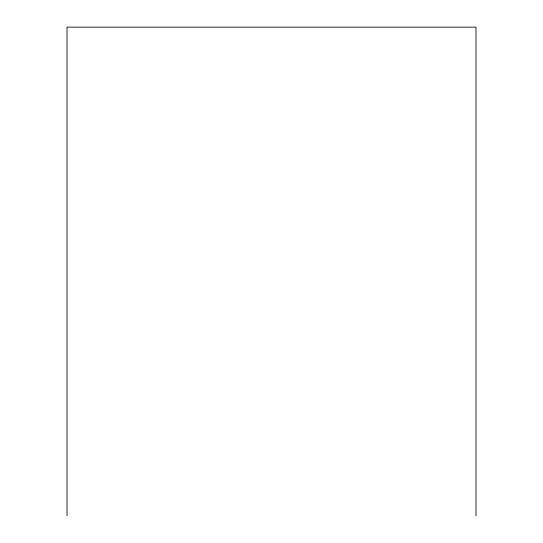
<?xml version="1.0" encoding="UTF-8"?>
<svg xmlns="http://www.w3.org/2000/svg" width="543" height="543" viewBox="0 0 543 543"><rect width="100%" height="100%" fill="white"/><g stroke="black" fill="none" stroke-linecap="round" stroke-linejoin="round"><path stroke-width="0.81" d="M475.987 515.85L475.987 27.15L67.013 27.15L67.013 515.85"/></g></svg>
